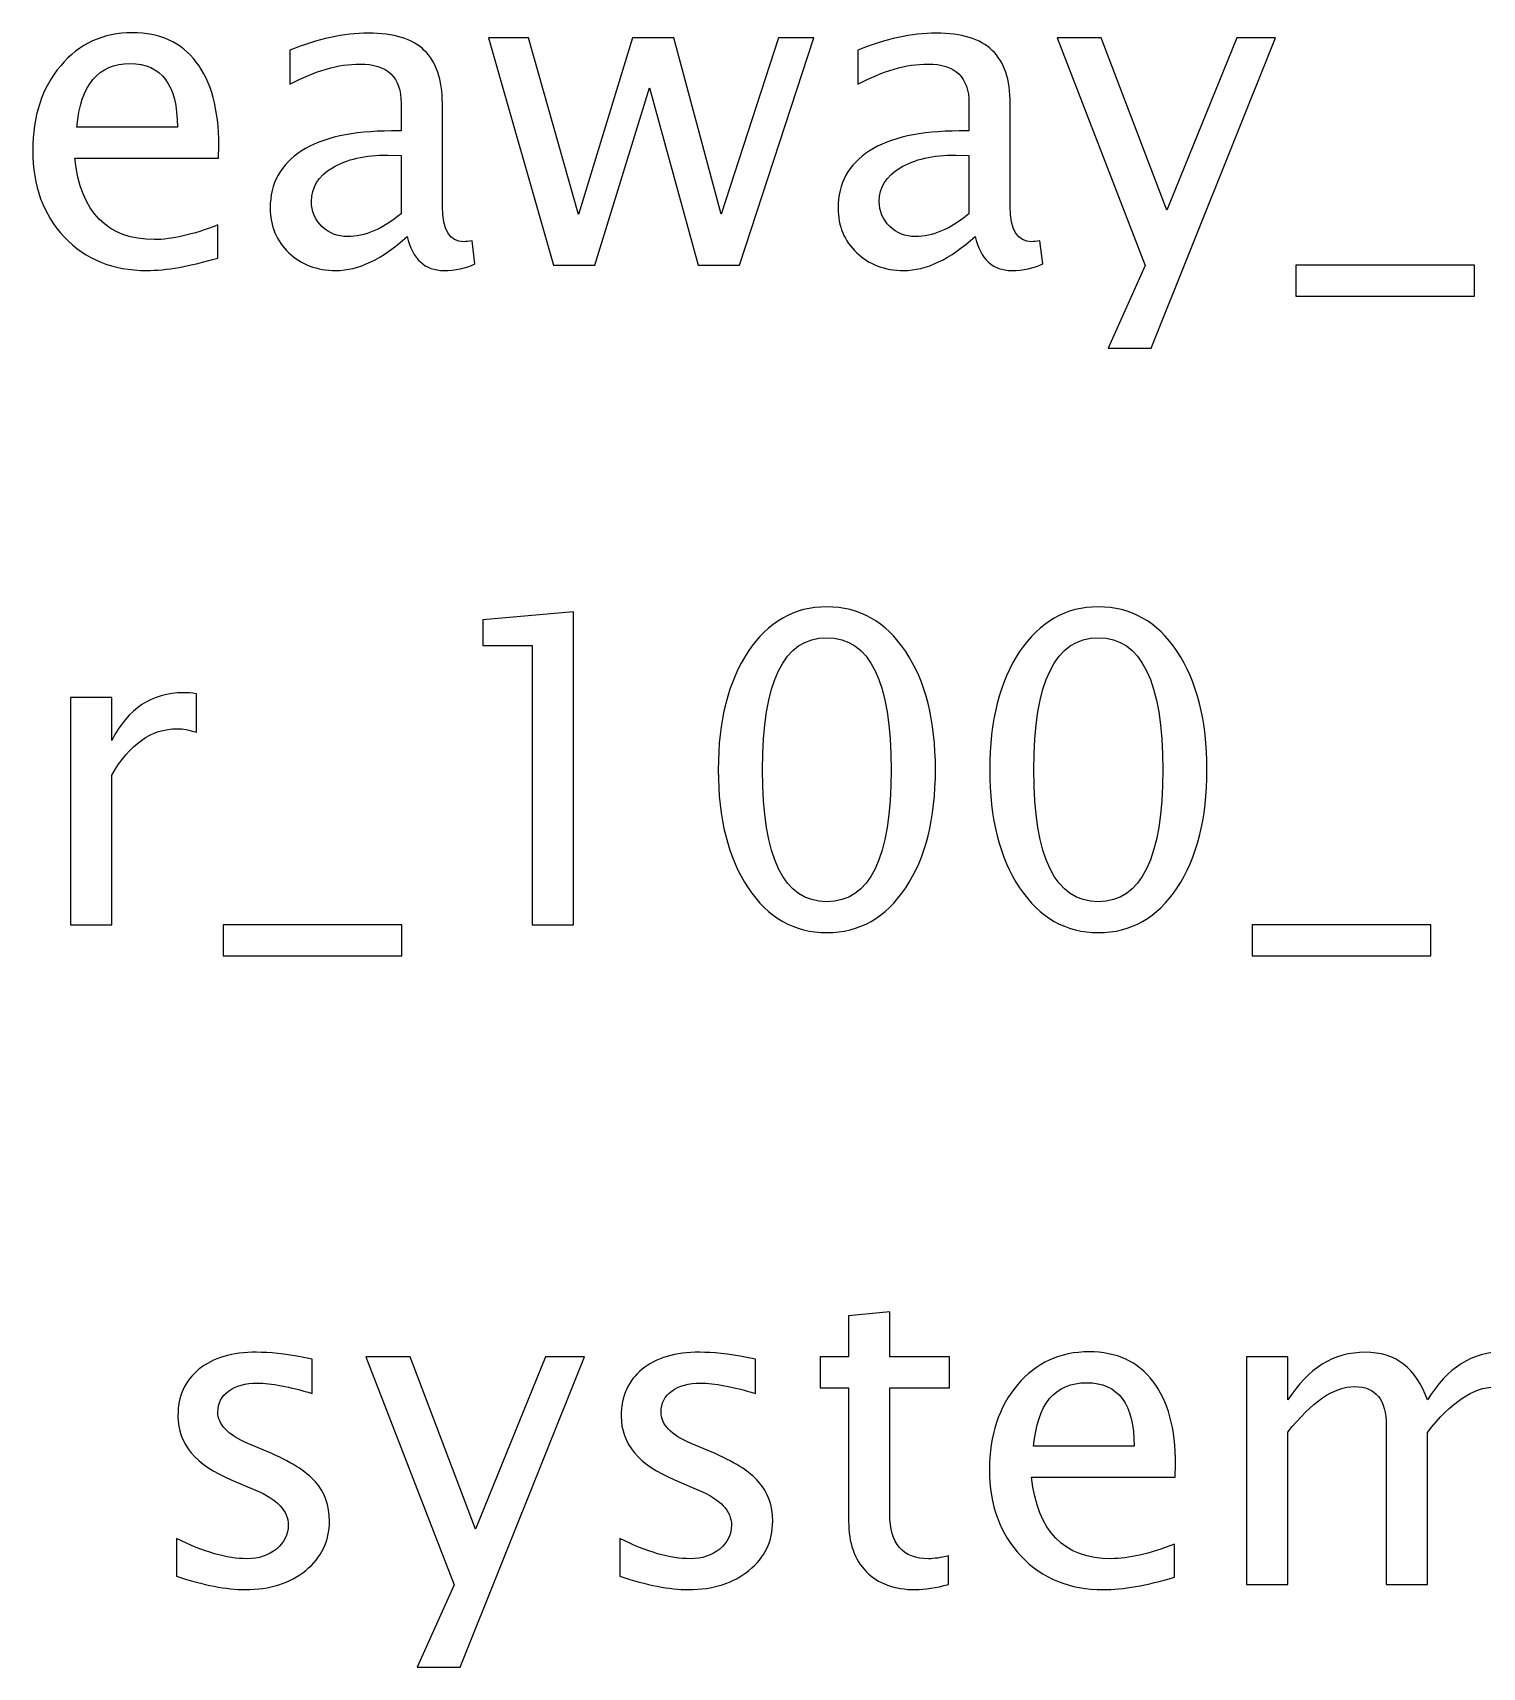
# Model space of a CAD drawing. Header units: centimetres. Extents: x -13.3 to 13.4, y -6.8 to 14.
# Drawn here: x -4.296 to -0.722, y 9.714 to 13.744 of the extents above; entities that cross this region are included whole.
import ezdxf

# ---------------------------------------------------------------- set-up
doc = ezdxf.new("R2010")
doc.units = ezdxf.units.CM
doc.header["$MEASUREMENT"] = 0
doc.layers.add('Layer 1', color=7, linetype='Continuous')

msp = doc.modelspace()

# ---------------------------------------------------------------- linework, layer by layer
at = {"layer": 'Layer 1'}
for points, knots in [([(-3.83968, 13.18843), (-3.90794, 13.16797), (-3.96633, 13.15774), (-4.01501, 13.15774), (-4.01501, 13.15774), (-4.09809, 13.15774), (-4.16565, 13.18526), (-4.21768, 13.24011), (-4.21768, 13.24011), (-4.26971, 13.29497), (-4.29582, 13.36605), (-4.29582, 13.45354), (-4.29582, 13.45354), (-4.29582, 13.53839), (-4.27289, 13.60806), (-4.22685, 13.66256), (-4.22685, 13.66256), (-4.18081, 13.71689), (-4.1219, 13.74405), (-4.05011, 13.74405), (-4.05011, 13.74405), (-3.9822, 13.74405), (-3.92964, 13.71989), (-3.8926, 13.67156), (-3.8926, 13.67156), (-3.85555, 13.62323), (-3.83703, 13.55479), (-3.83703, 13.46607), (-3.83703, 13.46607), (-3.83703, 13.46607), (-3.83756, 13.43502), (-3.83756, 13.43502), (-3.83756, 13.43502), (-3.83756, 13.43502), (-4.1921, 13.43502), (-4.1921, 13.43502), (-4.1921, 13.43502), (-4.17729, 13.30097), (-4.11185, 13.23394), (-3.99596, 13.23394), (-3.99596, 13.23394), (-3.95345, 13.23394), (-3.90142, 13.24593), (-3.83968, 13.26992), (-3.83968, 13.26992), (-3.83968, 13.26992), (-3.83968, 13.18843), (-3.83968, 13.18843)], [0, 0, 0, 0, 0.0769231, 0.0769231, 0.0769231, 0.0769231, 0.1538462, 0.1538462, 0.1538462, 0.1538462, 0.2307692, 0.2307692, 0.2307692, 0.2307692, 0.3076923, 0.3076923, 0.3076923, 0.3076923, 0.3846154, 0.3846154, 0.3846154, 0.3846154, 0.4615385, 0.4615385, 0.4615385, 0.4615385, 0.5384615, 0.5384615, 0.5384615, 0.5384615, 0.6153846, 0.6153846, 0.6153846, 0.6153846, 0.6923077, 0.6923077, 0.6923077, 0.6923077, 0.7692308, 0.7692308, 0.7692308, 0.7692308, 0.8461538, 0.8461538, 0.8461538, 0.8461538, 1, 1, 1, 1]), ([(-3.3726, 13.24188), (-3.43363, 13.18579), (-3.49237, 13.15774), (-3.54881, 13.15774), (-3.54881, 13.15774), (-3.5952, 13.15774), (-3.63383, 13.1722), (-3.66435, 13.20131), (-3.66435, 13.20131), (-3.69504, 13.23041), (-3.71038, 13.2671), (-3.71038, 13.31137), (-3.71038, 13.31137), (-3.71038, 13.37258), (-3.68463, 13.41968), (-3.63313, 13.45248), (-3.63313, 13.45248), (-3.58162, 13.48529), (-3.50771, 13.5017), (-3.41141, 13.5017), (-3.41141, 13.5017), (-3.41141, 13.5017), (-3.38759, 13.5017), (-3.38759, 13.5017), (-3.38759, 13.5017), (-3.38759, 13.5017), (-3.38759, 13.56925), (-3.38759, 13.56925), (-3.38759, 13.56925), (-3.38759, 13.63434), (-3.42146, 13.6668), (-3.48937, 13.6668), (-3.48937, 13.6668), (-3.54193, 13.6668), (-3.59944, 13.65022), (-3.6617, 13.61706), (-3.6617, 13.61706), (-3.6617, 13.61706), (-3.6617, 13.70066), (-3.6617, 13.70066), (-3.6617, 13.70066), (-3.59326, 13.72889), (-3.5287, 13.743), (-3.4682, 13.743), (-3.4682, 13.743), (-3.40594, 13.743), (-3.3599, 13.72889), (-3.33044, 13.70049), (-3.33044, 13.70049), (-3.30081, 13.67209), (-3.28599, 13.62834), (-3.28599, 13.56925), (-3.28599, 13.56925), (-3.28599, 13.56925), (-3.28599, 13.31578), (-3.28599, 13.31578), (-3.28599, 13.31578), (-3.28599, 13.25775), (-3.26818, 13.22865), (-3.23237, 13.22865), (-3.23237, 13.22865), (-3.22796, 13.22865), (-3.22144, 13.22935), (-3.21279, 13.23076), (-3.21279, 13.23076), (-3.21279, 13.23076), (-3.20556, 13.17432), (-3.20556, 13.17432), (-3.20556, 13.17432), (-3.22867, 13.16321), (-3.25407, 13.15774), (-3.28194, 13.15774), (-3.28194, 13.15774), (-3.32938, 13.15774), (-3.35955, 13.18579), (-3.3726, 13.24188)], [0, 0, 0, 0, 0.05, 0.05, 0.05, 0.05, 0.1, 0.1, 0.1, 0.1, 0.15, 0.15, 0.15, 0.15, 0.2, 0.2, 0.2, 0.2, 0.25, 0.25, 0.25, 0.25, 0.3, 0.3, 0.3, 0.3, 0.35, 0.35, 0.35, 0.35, 0.4, 0.4, 0.4, 0.4, 0.45, 0.45, 0.45, 0.45, 0.5, 0.5, 0.5, 0.5, 0.55, 0.55, 0.55, 0.55, 0.6, 0.6, 0.6, 0.6, 0.65, 0.65, 0.65, 0.65, 0.7, 0.7, 0.7, 0.7, 0.75, 0.75, 0.75, 0.75, 0.8, 0.8, 0.8, 0.8, 0.85, 0.85, 0.85, 0.85, 0.9, 0.9, 0.9, 0.9, 1, 1, 1, 1]), ([(-3.01171, 13.17044), (-3.01171, 13.17044), (-3.17258, 13.73135), (-3.17258, 13.73135), (-3.17258, 13.73135), (-3.17258, 13.73135), (-3.07345, 13.73135), (-3.07345, 13.73135), (-3.07345, 13.73135), (-3.07345, 13.73135), (-2.95015, 13.29585), (-2.95015, 13.29585), (-2.95015, 13.29585), (-2.95015, 13.29585), (-2.81716, 13.73135), (-2.81716, 13.73135), (-2.81716, 13.73135), (-2.81716, 13.73135), (-2.71556, 13.73135), (-2.71556, 13.73135), (-2.71556, 13.73135), (-2.71556, 13.73135), (-2.59861, 13.29656), (-2.59861, 13.29656), (-2.59861, 13.29656), (-2.59861, 13.29656), (-2.45715, 13.73135), (-2.45715, 13.73135), (-2.45715, 13.73135), (-2.45715, 13.73135), (-2.37037, 13.73135), (-2.37037, 13.73135), (-2.37037, 13.73135), (-2.37037, 13.73135), (-2.55346, 13.17044), (-2.55346, 13.17044), (-2.55346, 13.17044), (-2.55346, 13.17044), (-2.65506, 13.17044), (-2.65506, 13.17044), (-2.65506, 13.17044), (-2.65506, 13.17044), (-2.77535, 13.60788), (-2.77535, 13.60788), (-2.77535, 13.60788), (-2.77535, 13.60788), (-2.91011, 13.17044), (-2.91011, 13.17044), (-2.91011, 13.17044), (-2.91011, 13.17044), (-3.01171, 13.17044), (-3.01171, 13.17044)], [0, 0, 0, 0, 0.0714286, 0.0714286, 0.0714286, 0.0714286, 0.1428571, 0.1428571, 0.1428571, 0.1428571, 0.2142857, 0.2142857, 0.2142857, 0.2142857, 0.2857143, 0.2857143, 0.2857143, 0.2857143, 0.3571429, 0.3571429, 0.3571429, 0.3571429, 0.4285714, 0.4285714, 0.4285714, 0.4285714, 0.5, 0.5, 0.5, 0.5, 0.5714286, 0.5714286, 0.5714286, 0.5714286, 0.6428571, 0.6428571, 0.6428571, 0.6428571, 0.7142857, 0.7142857, 0.7142857, 0.7142857, 0.7857143, 0.7857143, 0.7857143, 0.7857143, 0.8571429, 0.8571429, 0.8571429, 0.8571429, 1, 1, 1, 1]), ([(-1.97279, 13.24188), (-2.03382, 13.18579), (-2.09256, 13.15774), (-2.149, 13.15774), (-2.149, 13.15774), (-2.19539, 13.15774), (-2.23402, 13.1722), (-2.26454, 13.20131), (-2.26454, 13.20131), (-2.29523, 13.23041), (-2.31057, 13.2671), (-2.31057, 13.31137), (-2.31057, 13.31137), (-2.31057, 13.37258), (-2.28482, 13.41968), (-2.23332, 13.45248), (-2.23332, 13.45248), (-2.18181, 13.48529), (-2.1079, 13.5017), (-2.0116, 13.5017), (-2.0116, 13.5017), (-2.0116, 13.5017), (-1.98778, 13.5017), (-1.98778, 13.5017), (-1.98778, 13.5017), (-1.98778, 13.5017), (-1.98778, 13.56925), (-1.98778, 13.56925), (-1.98778, 13.56925), (-1.98778, 13.63434), (-2.02165, 13.6668), (-2.08956, 13.6668), (-2.08956, 13.6668), (-2.14212, 13.6668), (-2.19963, 13.65022), (-2.26189, 13.61706), (-2.26189, 13.61706), (-2.26189, 13.61706), (-2.26189, 13.70066), (-2.26189, 13.70066), (-2.26189, 13.70066), (-2.19345, 13.72889), (-2.12889, 13.743), (-2.06839, 13.743), (-2.06839, 13.743), (-2.00613, 13.743), (-1.96009, 13.72889), (-1.93063, 13.70049), (-1.93063, 13.70049), (-1.901, 13.67209), (-1.88618, 13.62834), (-1.88618, 13.56925), (-1.88618, 13.56925), (-1.88618, 13.56925), (-1.88618, 13.31578), (-1.88618, 13.31578), (-1.88618, 13.31578), (-1.88618, 13.25775), (-1.86837, 13.22865), (-1.83256, 13.22865), (-1.83256, 13.22865), (-1.82815, 13.22865), (-1.82163, 13.22935), (-1.81298, 13.23076), (-1.81298, 13.23076), (-1.81298, 13.23076), (-1.80575, 13.17432), (-1.80575, 13.17432), (-1.80575, 13.17432), (-1.82886, 13.16321), (-1.85426, 13.15774), (-1.88213, 13.15774), (-1.88213, 13.15774), (-1.92957, 13.15774), (-1.95974, 13.18579), (-1.97279, 13.24188)], [0, 0, 0, 0, 0.05, 0.05, 0.05, 0.05, 0.1, 0.1, 0.1, 0.1, 0.15, 0.15, 0.15, 0.15, 0.2, 0.2, 0.2, 0.2, 0.25, 0.25, 0.25, 0.25, 0.3, 0.3, 0.3, 0.3, 0.35, 0.35, 0.35, 0.35, 0.4, 0.4, 0.4, 0.4, 0.45, 0.45, 0.45, 0.45, 0.5, 0.5, 0.5, 0.5, 0.55, 0.55, 0.55, 0.55, 0.6, 0.6, 0.6, 0.6, 0.65, 0.65, 0.65, 0.65, 0.7, 0.7, 0.7, 0.7, 0.75, 0.75, 0.75, 0.75, 0.8, 0.8, 0.8, 0.8, 0.85, 0.85, 0.85, 0.85, 0.9, 0.9, 0.9, 0.9, 1, 1, 1, 1]), ([(-1.64436, 12.96618), (-1.64436, 12.96618), (-1.55334, 13.16973), (-1.55334, 13.16973), (-1.55334, 13.16973), (-1.55334, 13.16973), (-1.77065, 13.73135), (-1.77065, 13.73135), (-1.77065, 13.73135), (-1.77065, 13.73135), (-1.66165, 13.73135), (-1.66165, 13.73135), (-1.66165, 13.73135), (-1.66165, 13.73135), (-1.50007, 13.30661), (-1.50007, 13.30661), (-1.50007, 13.30661), (-1.50007, 13.30661), (-1.32774, 13.73135), (-1.32774, 13.73135), (-1.32774, 13.73135), (-1.32774, 13.73135), (-1.23196, 13.73135), (-1.23196, 13.73135), (-1.23196, 13.73135), (-1.23196, 13.73135), (-1.53853, 12.96618), (-1.53853, 12.96618), (-1.53853, 12.96618), (-1.53853, 12.96618), (-1.64436, 12.96618), (-1.64436, 12.96618)], [0, 0, 0, 0, 0.1111111, 0.1111111, 0.1111111, 0.1111111, 0.2222222, 0.2222222, 0.2222222, 0.2222222, 0.3333333, 0.3333333, 0.3333333, 0.3333333, 0.4444444, 0.4444444, 0.4444444, 0.4444444, 0.5555556, 0.5555556, 0.5555556, 0.5555556, 0.6666667, 0.6666667, 0.6666667, 0.6666667, 0.7777778, 0.7777778, 0.7777778, 0.7777778, 1, 1, 1, 1]), ([(-4.18681, 13.51122), (-4.18681, 13.51122), (-3.93916, 13.51122), (-3.93916, 13.51122), (-3.93916, 13.51122), (-3.93916, 13.61564), (-3.97814, 13.66786), (-4.05593, 13.66786), (-4.05593, 13.66786), (-4.13425, 13.66786), (-4.17782, 13.61564), (-4.18681, 13.51122)], [0, 0, 0, 0, 0.25, 0.25, 0.25, 0.25, 0.5, 0.5, 0.5, 0.5, 1, 1, 1, 1]), ([(-3.38759, 13.29726), (-3.38759, 13.29726), (-3.38759, 13.44137), (-3.38759, 13.44137), (-3.38759, 13.44137), (-3.38759, 13.44137), (-3.42022, 13.44243), (-3.42022, 13.44243), (-3.42022, 13.44243), (-3.47667, 13.44243), (-3.52218, 13.43202), (-3.55693, 13.41121), (-3.55693, 13.41121), (-3.5915, 13.39022), (-3.60878, 13.36253), (-3.60878, 13.32795), (-3.60878, 13.32795), (-3.60878, 13.30379), (-3.60014, 13.28333), (-3.58303, 13.26657), (-3.58303, 13.26657), (-3.56575, 13.24981), (-3.54475, 13.24135), (-3.51988, 13.24135), (-3.51988, 13.24135), (-3.47755, 13.24135), (-3.43345, 13.26005), (-3.38759, 13.29726)], [0, 0, 0, 0, 0.125, 0.125, 0.125, 0.125, 0.25, 0.25, 0.25, 0.25, 0.375, 0.375, 0.375, 0.375, 0.5, 0.5, 0.5, 0.5, 0.625, 0.625, 0.625, 0.625, 0.75, 0.75, 0.75, 0.75, 1, 1, 1, 1]), ([(-1.98778, 13.29726), (-1.98778, 13.29726), (-1.98778, 13.44137), (-1.98778, 13.44137), (-1.98778, 13.44137), (-1.98778, 13.44137), (-2.02041, 13.44243), (-2.02041, 13.44243), (-2.02041, 13.44243), (-2.07686, 13.44243), (-2.12237, 13.43202), (-2.15712, 13.41121), (-2.15712, 13.41121), (-2.19169, 13.39022), (-2.20897, 13.36253), (-2.20897, 13.32795), (-2.20897, 13.32795), (-2.20897, 13.30379), (-2.20033, 13.28333), (-2.18322, 13.26657), (-2.18322, 13.26657), (-2.16594, 13.24981), (-2.14494, 13.24135), (-2.12007, 13.24135), (-2.12007, 13.24135), (-2.07774, 13.24135), (-2.03364, 13.26005), (-1.98778, 13.29726)], [0, 0, 0, 0, 0.125, 0.125, 0.125, 0.125, 0.25, 0.25, 0.25, 0.25, 0.375, 0.375, 0.375, 0.375, 0.5, 0.5, 0.5, 0.5, 0.625, 0.625, 0.625, 0.625, 0.75, 0.75, 0.75, 0.75, 1, 1, 1, 1]), ([(-1.18169, 13.09424), (-1.18169, 13.09424), (-1.18169, 13.17044), (-1.18169, 13.17044), (-1.18169, 13.17044), (-1.18169, 13.17044), (-0.74142, 13.17044), (-0.74142, 13.17044), (-0.74142, 13.17044), (-0.74142, 13.17044), (-0.74142, 13.09424), (-0.74142, 13.09424), (-0.74142, 13.09424), (-0.74142, 13.09424), (-1.18169, 13.09424), (-1.18169, 13.09424)], [0, 0, 0, 0, 0.2, 0.2, 0.2, 0.2, 0.4, 0.4, 0.4, 0.4, 0.6, 0.6, 0.6, 0.6, 1, 1, 1, 1]), ([(-3.06455, 11.54413), (-3.06455, 11.54413), (-3.06455, 12.2331), (-3.06455, 12.2331), (-3.06455, 12.2331), (-3.06455, 12.2331), (-3.18626, 12.2331), (-3.18626, 12.2331), (-3.18626, 12.2331), (-3.18626, 12.2331), (-3.18626, 12.2966), (-3.18626, 12.2966), (-3.18626, 12.2966), (-3.18626, 12.2966), (-2.96295, 12.31565), (-2.96295, 12.31565), (-2.96295, 12.31565), (-2.96295, 12.31565), (-2.96295, 11.54413), (-2.96295, 11.54413), (-2.96295, 11.54413), (-2.96295, 11.54413), (-3.06455, 11.54413), (-3.06455, 11.54413)], [0, 0, 0, 0, 0.1428571, 0.1428571, 0.1428571, 0.1428571, 0.2857143, 0.2857143, 0.2857143, 0.2857143, 0.4285714, 0.4285714, 0.4285714, 0.4285714, 0.5714286, 0.5714286, 0.5714286, 0.5714286, 0.7142857, 0.7142857, 0.7142857, 0.7142857, 1, 1, 1, 1]), ([(-2.33818, 11.52508), (-2.41843, 11.52508), (-2.48317, 11.56195), (-2.5322, 11.6355), (-2.5322, 11.6355), (-2.58142, 11.70905), (-2.60594, 11.80607), (-2.60594, 11.92672), (-2.60594, 11.92672), (-2.60594, 12.04737), (-2.58142, 12.14438), (-2.5322, 12.21793), (-2.5322, 12.21793), (-2.48317, 12.29149), (-2.41843, 12.32835), (-2.33818, 12.32835), (-2.33818, 12.32835), (-2.25757, 12.32835), (-2.19283, 12.29166), (-2.1438, 12.21829), (-2.1438, 12.21829), (-2.09494, 12.14491), (-2.07042, 12.04772), (-2.07042, 11.92672), (-2.07042, 11.92672), (-2.07042, 11.80607), (-2.09494, 11.70905), (-2.1438, 11.6355), (-2.1438, 11.6355), (-2.19283, 11.56195), (-2.25757, 11.52508), (-2.33818, 11.52508)], [0, 0, 0, 0, 0.1111111, 0.1111111, 0.1111111, 0.1111111, 0.2222222, 0.2222222, 0.2222222, 0.2222222, 0.3333333, 0.3333333, 0.3333333, 0.3333333, 0.4444444, 0.4444444, 0.4444444, 0.4444444, 0.5555556, 0.5555556, 0.5555556, 0.5555556, 0.6666667, 0.6666667, 0.6666667, 0.6666667, 0.7777778, 0.7777778, 0.7777778, 0.7777778, 1, 1, 1, 1]), ([(-1.66896, 11.52508), (-1.74921, 11.52508), (-1.81395, 11.56195), (-1.86298, 11.6355), (-1.86298, 11.6355), (-1.9122, 11.70905), (-1.93672, 11.80607), (-1.93672, 11.92672), (-1.93672, 11.92672), (-1.93672, 12.04737), (-1.9122, 12.14438), (-1.86298, 12.21793), (-1.86298, 12.21793), (-1.81395, 12.29149), (-1.74921, 12.32835), (-1.66896, 12.32835), (-1.66896, 12.32835), (-1.58835, 12.32835), (-1.52361, 12.29166), (-1.47458, 12.21829), (-1.47458, 12.21829), (-1.42572, 12.14491), (-1.4012, 12.04772), (-1.4012, 11.92672), (-1.4012, 11.92672), (-1.4012, 11.80607), (-1.42572, 11.70905), (-1.47458, 11.6355), (-1.47458, 11.6355), (-1.52361, 11.56195), (-1.58835, 11.52508), (-1.66896, 11.52508)], [0, 0, 0, 0, 0.1111111, 0.1111111, 0.1111111, 0.1111111, 0.2222222, 0.2222222, 0.2222222, 0.2222222, 0.3333333, 0.3333333, 0.3333333, 0.3333333, 0.4444444, 0.4444444, 0.4444444, 0.4444444, 0.5555556, 0.5555556, 0.5555556, 0.5555556, 0.6666667, 0.6666667, 0.6666667, 0.6666667, 0.7777778, 0.7777778, 0.7777778, 0.7777778, 1, 1, 1, 1]), ([(-2.33835, 11.60128), (-2.23234, 11.60128), (-2.17943, 11.70976), (-2.17943, 11.92672), (-2.17943, 11.92672), (-2.17943, 12.14367), (-2.23234, 12.25215), (-2.33835, 12.25215), (-2.33835, 12.25215), (-2.44401, 12.25215), (-2.49693, 12.14367), (-2.49693, 11.92672), (-2.49693, 11.92672), (-2.49693, 11.70976), (-2.44401, 11.60128), (-2.33835, 11.60128)], [0, 0, 0, 0, 0.2, 0.2, 0.2, 0.2, 0.4, 0.4, 0.4, 0.4, 0.6, 0.6, 0.6, 0.6, 1, 1, 1, 1]), ([(-1.66913, 11.60128), (-1.56312, 11.60128), (-1.51021, 11.70976), (-1.51021, 11.92672), (-1.51021, 11.92672), (-1.51021, 12.14367), (-1.56312, 12.25215), (-1.66913, 12.25215), (-1.66913, 12.25215), (-1.77479, 12.25215), (-1.82771, 12.14367), (-1.82771, 11.92672), (-1.82771, 11.92672), (-1.82771, 11.70976), (-1.77479, 11.60128), (-1.66913, 11.60128)], [0, 0, 0, 0, 0.2, 0.2, 0.2, 0.2, 0.4, 0.4, 0.4, 0.4, 0.6, 0.6, 0.6, 0.6, 1, 1, 1, 1]), ([(-4.20242, 11.54413), (-4.20242, 11.54413), (-4.20242, 12.10504), (-4.20242, 12.10504), (-4.20242, 12.10504), (-4.20242, 12.10504), (-4.10082, 12.10504), (-4.10082, 12.10504), (-4.10082, 12.10504), (-4.10082, 12.10504), (-4.10082, 11.99904), (-4.10082, 11.99904), (-4.10082, 11.99904), (-4.06043, 12.07753), (-4.00187, 12.11669), (-3.92496, 12.11669), (-3.92496, 12.11669), (-3.91455, 12.11669), (-3.90362, 12.1158), (-3.89233, 12.11404), (-3.89233, 12.11404), (-3.89233, 12.11404), (-3.89233, 12.01897), (-3.89233, 12.01897), (-3.89233, 12.01897), (-3.90997, 12.02479), (-3.92549, 12.02779), (-3.9389, 12.02779), (-3.9389, 12.02779), (-4.00345, 12.02779), (-4.05743, 11.98969), (-4.10082, 11.91331), (-4.10082, 11.91331), (-4.10082, 11.91331), (-4.10082, 11.54413), (-4.10082, 11.54413), (-4.10082, 11.54413), (-4.10082, 11.54413), (-4.20242, 11.54413), (-4.20242, 11.54413)], [0, 0, 0, 0, 0.0909091, 0.0909091, 0.0909091, 0.0909091, 0.1818182, 0.1818182, 0.1818182, 0.1818182, 0.2727273, 0.2727273, 0.2727273, 0.2727273, 0.3636364, 0.3636364, 0.3636364, 0.3636364, 0.4545455, 0.4545455, 0.4545455, 0.4545455, 0.5454545, 0.5454545, 0.5454545, 0.5454545, 0.6363636, 0.6363636, 0.6363636, 0.6363636, 0.7272727, 0.7272727, 0.7272727, 0.7272727, 0.8181818, 0.8181818, 0.8181818, 0.8181818, 1, 1, 1, 1]), ([(-3.82654, 11.46793), (-3.82654, 11.46793), (-3.82654, 11.54413), (-3.82654, 11.54413), (-3.82654, 11.54413), (-3.82654, 11.54413), (-3.38627, 11.54413), (-3.38627, 11.54413), (-3.38627, 11.54413), (-3.38627, 11.54413), (-3.38627, 11.46793), (-3.38627, 11.46793), (-3.38627, 11.46793), (-3.38627, 11.46793), (-3.82654, 11.46793), (-3.82654, 11.46793)], [0, 0, 0, 0, 0.2, 0.2, 0.2, 0.2, 0.4, 0.4, 0.4, 0.4, 0.6, 0.6, 0.6, 0.6, 1, 1, 1, 1]), ([(-1.28972, 11.46793), (-1.28972, 11.46793), (-1.28972, 11.54413), (-1.28972, 11.54413), (-1.28972, 11.54413), (-1.28972, 11.54413), (-0.84945, 11.54413), (-0.84945, 11.54413), (-0.84945, 11.54413), (-0.84945, 11.54413), (-0.84945, 11.46793), (-0.84945, 11.46793), (-0.84945, 11.46793), (-0.84945, 11.46793), (-1.28972, 11.46793), (-1.28972, 11.46793)], [0, 0, 0, 0, 0.2, 0.2, 0.2, 0.2, 0.4, 0.4, 0.4, 0.4, 0.6, 0.6, 0.6, 0.6, 1, 1, 1, 1]), ([(-2.03796, 9.918), (-2.06935, 9.90935), (-2.09669, 9.90512), (-2.1198, 9.90512), (-2.1198, 9.90512), (-2.17166, 9.90512), (-2.21205, 9.91994), (-2.24098, 9.94957), (-2.24098, 9.94957), (-2.27008, 9.9792), (-2.28455, 10.0203), (-2.28455, 10.07304), (-2.28455, 10.07304), (-2.28455, 10.07304), (-2.28455, 10.40254), (-2.28455, 10.40254), (-2.28455, 10.40254), (-2.28455, 10.40254), (-2.35475, 10.40254), (-2.35475, 10.40254), (-2.35475, 10.40254), (-2.35475, 10.40254), (-2.35475, 10.47873), (-2.35475, 10.47873), (-2.35475, 10.47873), (-2.35475, 10.47873), (-2.28455, 10.47873), (-2.28455, 10.47873), (-2.28455, 10.47873), (-2.28455, 10.47873), (-2.28455, 10.58016), (-2.28455, 10.58016), (-2.28455, 10.58016), (-2.28455, 10.58016), (-2.18295, 10.58986), (-2.18295, 10.58986), (-2.18295, 10.58986), (-2.18295, 10.58986), (-2.18295, 10.47873), (-2.18295, 10.47873), (-2.18295, 10.47873), (-2.18295, 10.47873), (-2.03584, 10.47873), (-2.03584, 10.47873), (-2.03584, 10.47873), (-2.03584, 10.47873), (-2.03584, 10.40254), (-2.03584, 10.40254), (-2.03584, 10.40254), (-2.03584, 10.40254), (-2.18295, 10.40254), (-2.18295, 10.40254), (-2.18295, 10.40254), (-2.18295, 10.40254), (-2.18295, 10.09139), (-2.18295, 10.09139), (-2.18295, 10.09139), (-2.18295, 10.01801), (-2.15102, 9.98132), (-2.08734, 9.98132), (-2.08734, 9.98132), (-2.07376, 9.98132), (-2.05736, 9.98361), (-2.03796, 9.98802), (-2.03796, 9.98802), (-2.03796, 9.98802), (-2.03796, 9.918), (-2.03796, 9.918)], [0, 0, 0, 0, 0.0555556, 0.0555556, 0.0555556, 0.0555556, 0.1111111, 0.1111111, 0.1111111, 0.1111111, 0.1666667, 0.1666667, 0.1666667, 0.1666667, 0.2222222, 0.2222222, 0.2222222, 0.2222222, 0.2777778, 0.2777778, 0.2777778, 0.2777778, 0.3333333, 0.3333333, 0.3333333, 0.3333333, 0.3888889, 0.3888889, 0.3888889, 0.3888889, 0.4444444, 0.4444444, 0.4444444, 0.4444444, 0.5, 0.5, 0.5, 0.5, 0.5555556, 0.5555556, 0.5555556, 0.5555556, 0.6111111, 0.6111111, 0.6111111, 0.6111111, 0.6666667, 0.6666667, 0.6666667, 0.6666667, 0.7222222, 0.7222222, 0.7222222, 0.7222222, 0.7777778, 0.7777778, 0.7777778, 0.7777778, 0.8333333, 0.8333333, 0.8333333, 0.8333333, 0.8888889, 0.8888889, 0.8888889, 0.8888889, 1, 1, 1, 1]), ([(-3.94101, 9.93793), (-3.94101, 9.93793), (-3.94101, 10.03106), (-3.94101, 10.03106), (-3.94101, 10.03106), (-3.87451, 9.9979), (-3.81683, 9.98132), (-3.76762, 9.98132), (-3.76762, 9.98132), (-3.73834, 9.98132), (-3.714, 9.98926), (-3.69477, 10.00513), (-3.69477, 10.00513), (-3.67554, 10.02083), (-3.66584, 10.04059), (-3.66584, 10.0644), (-3.66584, 10.0644), (-3.66584, 10.09915), (-3.69283, 10.1279), (-3.74681, 10.15065), (-3.74681, 10.15065), (-3.74681, 10.15065), (-3.80625, 10.17588), (-3.80625, 10.17588), (-3.80625, 10.17588), (-3.89391, 10.21221), (-3.93783, 10.26478), (-3.93783, 10.33304), (-3.93783, 10.33304), (-3.93783, 10.3819), (-3.92055, 10.42035), (-3.88598, 10.4484), (-3.88598, 10.4484), (-3.8514, 10.47644), (-3.80395, 10.49038), (-3.74381, 10.49038), (-3.74381, 10.49038), (-3.71259, 10.49038), (-3.67378, 10.48614), (-3.62774, 10.4775), (-3.62774, 10.4775), (-3.62774, 10.4775), (-3.60658, 10.47344), (-3.60658, 10.47344), (-3.60658, 10.47344), (-3.60658, 10.47344), (-3.60658, 10.38878), (-3.60658, 10.38878), (-3.60658, 10.38878), (-3.6632, 10.40571), (-3.70835, 10.41418), (-3.74204, 10.41418), (-3.74204, 10.41418), (-3.77168, 10.41418), (-3.79514, 10.40765), (-3.81295, 10.39477), (-3.81295, 10.39477), (-3.83059, 10.3819), (-3.83941, 10.36461), (-3.83941, 10.34292), (-3.83941, 10.34292), (-3.83941, 10.3124), (-3.81471, 10.28647), (-3.76515, 10.26548), (-3.76515, 10.26548), (-3.76515, 10.26548), (-3.71629, 10.24484), (-3.71629, 10.24484), (-3.71629, 10.24484), (-3.6609, 10.22156), (-3.62175, 10.19687), (-3.59882, 10.17094), (-3.59882, 10.17094), (-3.57571, 10.14501), (-3.56424, 10.11255), (-3.56424, 10.07375), (-3.56424, 10.07375), (-3.56424, 10.02453), (-3.58365, 9.98414), (-3.62263, 9.95257), (-3.62263, 9.95257), (-3.66143, 9.92099), (-3.71117, 9.90512), (-3.77168, 9.90512), (-3.77168, 9.90512), (-3.81824, 9.90512), (-3.87451, 9.91606), (-3.94101, 9.93793)], [0, 0, 0, 0, 0.0434783, 0.0434783, 0.0434783, 0.0434783, 0.0869565, 0.0869565, 0.0869565, 0.0869565, 0.1304348, 0.1304348, 0.1304348, 0.1304348, 0.173913, 0.173913, 0.173913, 0.173913, 0.2173913, 0.2173913, 0.2173913, 0.2173913, 0.2608696, 0.2608696, 0.2608696, 0.2608696, 0.3043478, 0.3043478, 0.3043478, 0.3043478, 0.3478261, 0.3478261, 0.3478261, 0.3478261, 0.3913043, 0.3913043, 0.3913043, 0.3913043, 0.4347826, 0.4347826, 0.4347826, 0.4347826, 0.4782609, 0.4782609, 0.4782609, 0.4782609, 0.5217391, 0.5217391, 0.5217391, 0.5217391, 0.5652174, 0.5652174, 0.5652174, 0.5652174, 0.6086957, 0.6086957, 0.6086957, 0.6086957, 0.6521739, 0.6521739, 0.6521739, 0.6521739, 0.6956522, 0.6956522, 0.6956522, 0.6956522, 0.7391304, 0.7391304, 0.7391304, 0.7391304, 0.7826087, 0.7826087, 0.7826087, 0.7826087, 0.826087, 0.826087, 0.826087, 0.826087, 0.8695652, 0.8695652, 0.8695652, 0.8695652, 0.9130435, 0.9130435, 0.9130435, 0.9130435, 1, 1, 1, 1]), ([(-2.84846, 9.93793), (-2.84846, 9.93793), (-2.84846, 10.03106), (-2.84846, 10.03106), (-2.84846, 10.03106), (-2.78196, 9.9979), (-2.72428, 9.98132), (-2.67507, 9.98132), (-2.67507, 9.98132), (-2.64579, 9.98132), (-2.62145, 9.98926), (-2.60222, 10.00513), (-2.60222, 10.00513), (-2.58299, 10.02083), (-2.57329, 10.04059), (-2.57329, 10.0644), (-2.57329, 10.0644), (-2.57329, 10.09915), (-2.60028, 10.1279), (-2.65426, 10.15065), (-2.65426, 10.15065), (-2.65426, 10.15065), (-2.7137, 10.17588), (-2.7137, 10.17588), (-2.7137, 10.17588), (-2.80136, 10.21221), (-2.84528, 10.26478), (-2.84528, 10.33304), (-2.84528, 10.33304), (-2.84528, 10.3819), (-2.828, 10.42035), (-2.79343, 10.4484), (-2.79343, 10.4484), (-2.75885, 10.47644), (-2.7114, 10.49038), (-2.65126, 10.49038), (-2.65126, 10.49038), (-2.62004, 10.49038), (-2.58123, 10.48614), (-2.53519, 10.4775), (-2.53519, 10.4775), (-2.53519, 10.4775), (-2.51403, 10.47344), (-2.51403, 10.47344), (-2.51403, 10.47344), (-2.51403, 10.47344), (-2.51403, 10.38878), (-2.51403, 10.38878), (-2.51403, 10.38878), (-2.57065, 10.40571), (-2.6158, 10.41418), (-2.64949, 10.41418), (-2.64949, 10.41418), (-2.67913, 10.41418), (-2.70259, 10.40765), (-2.7204, 10.39477), (-2.7204, 10.39477), (-2.73804, 10.3819), (-2.74686, 10.36461), (-2.74686, 10.34292), (-2.74686, 10.34292), (-2.74686, 10.3124), (-2.72216, 10.28647), (-2.6726, 10.26548), (-2.6726, 10.26548), (-2.6726, 10.26548), (-2.62374, 10.24484), (-2.62374, 10.24484), (-2.62374, 10.24484), (-2.56835, 10.22156), (-2.5292, 10.19687), (-2.50627, 10.17094), (-2.50627, 10.17094), (-2.48316, 10.14501), (-2.47169, 10.11255), (-2.47169, 10.07375), (-2.47169, 10.07375), (-2.47169, 10.02453), (-2.4911, 9.98414), (-2.53008, 9.95257), (-2.53008, 9.95257), (-2.56888, 9.92099), (-2.61862, 9.90512), (-2.67913, 9.90512), (-2.67913, 9.90512), (-2.72569, 9.90512), (-2.78196, 9.91606), (-2.84846, 9.93793)], [0, 0, 0, 0, 0.0434783, 0.0434783, 0.0434783, 0.0434783, 0.0869565, 0.0869565, 0.0869565, 0.0869565, 0.1304348, 0.1304348, 0.1304348, 0.1304348, 0.173913, 0.173913, 0.173913, 0.173913, 0.2173913, 0.2173913, 0.2173913, 0.2173913, 0.2608696, 0.2608696, 0.2608696, 0.2608696, 0.3043478, 0.3043478, 0.3043478, 0.3043478, 0.3478261, 0.3478261, 0.3478261, 0.3478261, 0.3913043, 0.3913043, 0.3913043, 0.3913043, 0.4347826, 0.4347826, 0.4347826, 0.4347826, 0.4782609, 0.4782609, 0.4782609, 0.4782609, 0.5217391, 0.5217391, 0.5217391, 0.5217391, 0.5652174, 0.5652174, 0.5652174, 0.5652174, 0.6086957, 0.6086957, 0.6086957, 0.6086957, 0.6521739, 0.6521739, 0.6521739, 0.6521739, 0.6956522, 0.6956522, 0.6956522, 0.6956522, 0.7391304, 0.7391304, 0.7391304, 0.7391304, 0.7826087, 0.7826087, 0.7826087, 0.7826087, 0.826087, 0.826087, 0.826087, 0.826087, 0.8695652, 0.8695652, 0.8695652, 0.8695652, 0.9130435, 0.9130435, 0.9130435, 0.9130435, 1, 1, 1, 1]), ([(-1.48127, 9.93581), (-1.54953, 9.91535), (-1.60792, 9.90512), (-1.6566, 9.90512), (-1.6566, 9.90512), (-1.73968, 9.90512), (-1.80724, 9.93264), (-1.85927, 9.98749), (-1.85927, 9.98749), (-1.9113, 10.04235), (-1.93741, 10.11343), (-1.93741, 10.20092), (-1.93741, 10.20092), (-1.93741, 10.28577), (-1.91448, 10.35544), (-1.86844, 10.40994), (-1.86844, 10.40994), (-1.8224, 10.46427), (-1.76349, 10.49143), (-1.6917, 10.49143), (-1.6917, 10.49143), (-1.62379, 10.49143), (-1.57123, 10.46727), (-1.53419, 10.41894), (-1.53419, 10.41894), (-1.49714, 10.37061), (-1.47862, 10.30217), (-1.47862, 10.21345), (-1.47862, 10.21345), (-1.47862, 10.21345), (-1.47915, 10.1824), (-1.47915, 10.1824), (-1.47915, 10.1824), (-1.47915, 10.1824), (-1.83369, 10.1824), (-1.83369, 10.1824), (-1.83369, 10.1824), (-1.81888, 10.04835), (-1.75344, 9.98132), (-1.63755, 9.98132), (-1.63755, 9.98132), (-1.59504, 9.98132), (-1.54301, 9.99331), (-1.48127, 10.0173), (-1.48127, 10.0173), (-1.48127, 10.0173), (-1.48127, 9.93581), (-1.48127, 9.93581)], [0, 0, 0, 0, 0.0769231, 0.0769231, 0.0769231, 0.0769231, 0.1538462, 0.1538462, 0.1538462, 0.1538462, 0.2307692, 0.2307692, 0.2307692, 0.2307692, 0.3076923, 0.3076923, 0.3076923, 0.3076923, 0.3846154, 0.3846154, 0.3846154, 0.3846154, 0.4615385, 0.4615385, 0.4615385, 0.4615385, 0.5384615, 0.5384615, 0.5384615, 0.5384615, 0.6153846, 0.6153846, 0.6153846, 0.6153846, 0.6923077, 0.6923077, 0.6923077, 0.6923077, 0.7692308, 0.7692308, 0.7692308, 0.7692308, 0.8461538, 0.8461538, 0.8461538, 0.8461538, 1, 1, 1, 1]), ([(-1.30329, 9.91782), (-1.30329, 9.91782), (-1.30329, 10.47873), (-1.30329, 10.47873), (-1.30329, 10.47873), (-1.30329, 10.47873), (-1.20169, 10.47873), (-1.20169, 10.47873), (-1.20169, 10.47873), (-1.20169, 10.47873), (-1.20169, 10.37273), (-1.20169, 10.37273), (-1.20169, 10.37273), (-1.15213, 10.45122), (-1.08863, 10.49038), (-1.01084, 10.49038), (-1.01084, 10.49038), (-0.93587, 10.49038), (-0.8849, 10.45122), (-0.85773, 10.37273), (-0.85773, 10.37273), (-0.80958, 10.45192), (-0.74679, 10.49143), (-0.6697, 10.49143), (-0.6697, 10.49143), (-0.62049, 10.49143), (-0.58221, 10.47697), (-0.55487, 10.44787), (-0.55487, 10.44787), (-0.52753, 10.41876), (-0.51378, 10.37802), (-0.51378, 10.32563), (-0.51378, 10.32563), (-0.51378, 10.32563), (-0.51378, 9.91782), (-0.51378, 9.91782), (-0.51378, 9.91782), (-0.51378, 9.91782), (-0.61538, 9.91782), (-0.61538, 9.91782), (-0.61538, 9.91782), (-0.61538, 9.91782), (-0.61538, 10.30887), (-0.61538, 10.30887), (-0.61538, 10.30887), (-0.61538, 10.37273), (-0.64078, 10.40465), (-0.69158, 10.40465), (-0.69158, 10.40465), (-0.74432, 10.40465), (-0.7997, 10.36743), (-0.85773, 10.29282), (-0.85773, 10.29282), (-0.85773, 10.29282), (-0.85773, 9.91782), (-0.85773, 9.91782), (-0.85773, 9.91782), (-0.85773, 9.91782), (-0.95933, 9.91782), (-0.95933, 9.91782), (-0.95933, 9.91782), (-0.95933, 9.91782), (-0.95933, 10.30923), (-0.95933, 10.30923), (-0.95933, 10.30923), (-0.95933, 10.37361), (-0.98509, 10.40571), (-1.03677, 10.40571), (-1.03677, 10.40571), (-1.0881, 10.40571), (-1.14313, 10.36832), (-1.20169, 10.29335), (-1.20169, 10.29335), (-1.20169, 10.29335), (-1.20169, 9.91782), (-1.20169, 9.91782), (-1.20169, 9.91782), (-1.20169, 9.91782), (-1.30329, 9.91782), (-1.30329, 9.91782)], [0, 0, 0, 0, 0.047619, 0.047619, 0.047619, 0.047619, 0.0952381, 0.0952381, 0.0952381, 0.0952381, 0.1428571, 0.1428571, 0.1428571, 0.1428571, 0.1904762, 0.1904762, 0.1904762, 0.1904762, 0.2380952, 0.2380952, 0.2380952, 0.2380952, 0.2857143, 0.2857143, 0.2857143, 0.2857143, 0.3333333, 0.3333333, 0.3333333, 0.3333333, 0.3809524, 0.3809524, 0.3809524, 0.3809524, 0.4285714, 0.4285714, 0.4285714, 0.4285714, 0.4761905, 0.4761905, 0.4761905, 0.4761905, 0.5238095, 0.5238095, 0.5238095, 0.5238095, 0.5714286, 0.5714286, 0.5714286, 0.5714286, 0.6190476, 0.6190476, 0.6190476, 0.6190476, 0.6666667, 0.6666667, 0.6666667, 0.6666667, 0.7142857, 0.7142857, 0.7142857, 0.7142857, 0.7619048, 0.7619048, 0.7619048, 0.7619048, 0.8095238, 0.8095238, 0.8095238, 0.8095238, 0.8571429, 0.8571429, 0.8571429, 0.8571429, 0.9047619, 0.9047619, 0.9047619, 0.9047619, 1, 1, 1, 1]), ([(-3.34817, 9.71356), (-3.34817, 9.71356), (-3.25715, 9.91711), (-3.25715, 9.91711), (-3.25715, 9.91711), (-3.25715, 9.91711), (-3.47446, 10.47873), (-3.47446, 10.47873), (-3.47446, 10.47873), (-3.47446, 10.47873), (-3.36546, 10.47873), (-3.36546, 10.47873), (-3.36546, 10.47873), (-3.36546, 10.47873), (-3.20388, 10.05399), (-3.20388, 10.05399), (-3.20388, 10.05399), (-3.20388, 10.05399), (-3.03155, 10.47873), (-3.03155, 10.47873), (-3.03155, 10.47873), (-3.03155, 10.47873), (-2.93577, 10.47873), (-2.93577, 10.47873), (-2.93577, 10.47873), (-2.93577, 10.47873), (-3.24234, 9.71356), (-3.24234, 9.71356), (-3.24234, 9.71356), (-3.24234, 9.71356), (-3.34817, 9.71356), (-3.34817, 9.71356)], [0, 0, 0, 0, 0.1111111, 0.1111111, 0.1111111, 0.1111111, 0.2222222, 0.2222222, 0.2222222, 0.2222222, 0.3333333, 0.3333333, 0.3333333, 0.3333333, 0.4444444, 0.4444444, 0.4444444, 0.4444444, 0.5555556, 0.5555556, 0.5555556, 0.5555556, 0.6666667, 0.6666667, 0.6666667, 0.6666667, 0.7777778, 0.7777778, 0.7777778, 0.7777778, 1, 1, 1, 1]), ([(-1.8284, 10.2586), (-1.8284, 10.2586), (-1.58075, 10.2586), (-1.58075, 10.2586), (-1.58075, 10.2586), (-1.58075, 10.36302), (-1.61973, 10.41524), (-1.69752, 10.41524), (-1.69752, 10.41524), (-1.77584, 10.41524), (-1.81941, 10.36302), (-1.8284, 10.2586)], [0, 0, 0, 0, 0.25, 0.25, 0.25, 0.25, 0.5, 0.5, 0.5, 0.5, 1, 1, 1, 1])]:
    msp.add_open_spline(points, degree=3, knots=knots, dxfattribs=at)

doc.saveas('drawing.dxf')
